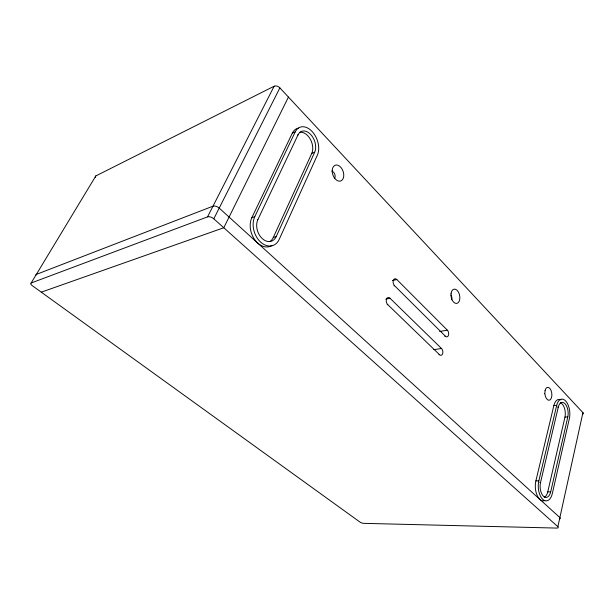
<?xml version="1.0" encoding="UTF-8"?>
<svg xmlns="http://www.w3.org/2000/svg" width="614" height="614" viewBox="0 0 614 614"><rect width="100%" height="100%" fill="white"/><g stroke="black" fill="none" stroke-linecap="round" stroke-linejoin="round"><path stroke-width="0.92" d="M557.873 526.689L582.932 412.654L279.869 87.886A4.39 2.916 31.4 0 0 274.128 86.229L95.838 175.934L31.145 283.008A3.83 1.435 28.9 0 0 32.435 285.786L359.981 522.084A2.748 0.852 19.4 0 0 363.642 523.343L556.583 528.078A3.454 1.205 14.9 0 0 557.873 526.689L213.795 218.807A4.82 2.525 27.9 0 0 207.54 216.872L31.145 283.008M558.326 406.99L540.543 482.466A10.246 5.465 86.3 0 0 543.497 496.312A10.246 5.465 86.3 0 0 550.681 491.898L567.812 416.906A9.709 5.035 83.7 0 0 564.98 403.69A9.709 5.035 83.7 0 0 558.326 406.99L557.604 407.051M544.257 497.24A10.215 5.472 86.4 0 0 547.749 491.921L564.957 417.121A9.686 5.042 83.7 0 0 560.29 402.707M538.831 480.869L556.721 405.309A12.948 6.716 83.7 0 1 565.594 400.934A12.948 6.716 83.7 0 1 569.37 418.533L552.347 493.449A13.662 7.284 86.3 0 1 542.761 499.351A13.662 7.284 86.3 0 1 538.831 480.869L535.876 480.923A13.623 7.299 86.4 0 0 537.181 495.506A13.623 7.299 86.4 0 0 544.779 500.579M535.876 480.923L553.859 405.555A12.917 6.731 83.7 0 1 560.973 399.829M270.068 241.379A13.723 9.87 71.1 0 0 273.253 237.564L276.208 236.613L314.675 152.234A13.147 8.642 68.8 0 0 310.6 134.405A13.147 8.642 68.8 0 0 298.043 134.842L297.498 135.072M273.253 237.564L311.758 153.408A13.101 8.642 68.8 0 0 310.239 139.086A13.101 8.642 68.8 0 0 299.747 132.294M276.208 236.613A13.769 9.878 71.1 0 1 262.193 238.531A13.769 9.878 71.1 0 1 257.88 219.574L298.043 134.842M254.772 216.681L295.219 131.887A17.53 11.52 68.8 0 1 311.95 131.335A17.53 11.52 68.8 0 1 317.4 155.081L279.201 239.399A18.359 13.17 71.1 0 1 260.505 241.985A18.359 13.17 71.1 0 1 254.772 216.681L251.832 217.717A18.29 13.163 71.1 0 0 254.871 239.89A18.29 13.163 71.1 0 0 272.025 245.431M251.832 217.717L292.318 133.154A17.476 11.52 68.8 0 1 298.488 128.111M288.434 97.073L223.788 227.748L41.284 292.172M213.795 218.807L279.869 87.886M207.54 216.872L274.128 86.229M292.318 133.154L295.219 131.887M311.758 153.408L314.675 152.234M257.327 219.766L257.88 219.574M392.415 280.567L396.828 279.531L447.345 330.171A3.707 2.249 80.5 0 1 448.458 335.282A3.707 2.249 80.5 0 1 445.411 336.234L444.858 336.326M394.027 285.848L394.579 285.725L445.411 336.234M386.152 299.095L390.036 298.258L441.512 348.491A3.753 2.302 81.2 0 1 442.64 353.656A3.753 2.302 81.2 0 1 439.532 354.7L438.979 354.777M385.953 299.233L386.505 299.11A3.968 2.563 78.3 0 1 390.036 298.258M387.173 304.721L387.733 304.605L439.532 354.7M439.662 331.491L447.345 330.171M433.783 349.681L441.512 348.491M553.859 405.555L556.721 405.309M564.957 417.121L567.812 416.906M539.806 482.481L540.543 482.466M547.749 491.921L550.681 491.898M35.927 275.31A3.807 1.466 29.1 0 1 36.333 274.412L212.989 206.181A4.789 2.563 28.2 0 1 219.206 208.092L559.876 517.587A3.438 1.228 14.7 0 1 559.738 518.876M95.462 177.438A3.561 1.735 31.8 0 1 95.838 175.934M582.932 412.654A3.224 1.474 12.6 0 1 582.325 414.335M544.334 393.589A3.247 1.735 83.1 0 1 544.372 393.82M450.983 295.088A3.615 2.164 79 0 1 451.597 299.762M331.944 171.26A4.152 2.709 71.1 0 1 334.822 174.445A4.152 2.709 71.1 0 1 334.346 178.651M394.579 285.725A3.922 2.502 77.5 0 1 393.367 280.299A3.922 2.502 77.5 0 1 396.828 279.531M387.733 304.605A3.968 2.563 78.3 0 1 386.505 299.118M545.048 390.665A6.531 3.461 83.1 0 0 549.016 400.282A6.531 3.461 83.1 0 0 551.05 390.404A6.531 3.461 83.1 0 0 545.048 390.665M451.09 293.239A7.276 4.313 79 0 0 456.693 303.439A7.276 4.313 79 0 0 458.481 292.157A7.276 4.313 79 0 0 451.09 293.239M332.205 170.523A8.366 5.419 71.2 0 0 340.609 181.038A8.366 5.419 71.2 0 0 341.161 167.714A8.366 5.419 71.2 0 0 332.205 170.523"/></g></svg>
